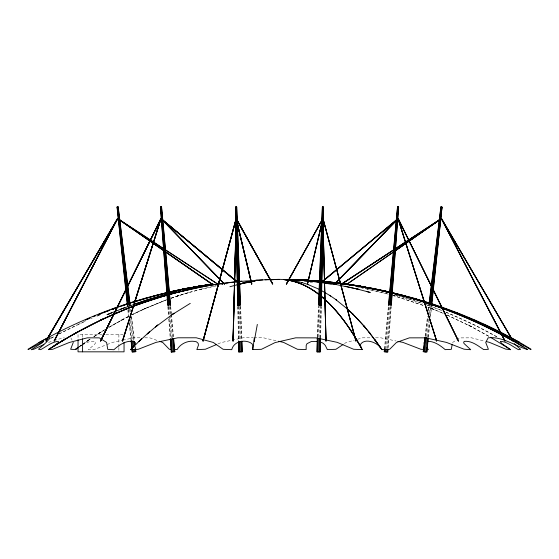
<?xml version="1.0" encoding="UTF-8"?>
<svg xmlns="http://www.w3.org/2000/svg" width="559" height="559" viewBox="0 0 559 559"><rect width="100%" height="100%" fill="white"/><g stroke="black" fill="none" stroke-linecap="round" stroke-linejoin="round"><path stroke-width="0.42" stroke-dasharray="2.79 2.1" d="M320.628 337.922L321.32 306.514M320.314 337.797L321.048 306.409M319.469 337.706L320.342 306.332M318.455 336.798L319.441 306.877M317.603 337.07L318.749 306.339M317.281 336.944L318.469 306.423M388.163 347.635L391.202 306.856M387.764 348.39L390.937 306.765M386.856 348.543L390.224 306.667M385.71 349.04L389.35 306.591M384.816 349.019L388.631 306.577M384.466 349.075L388.358 306.618M428.362 337.273L429.731 324.255M430.458 317.316L431.548 306.898M428.047 337.21L429.619 322.459M430.353 315.576L431.282 306.842M427.202 337.196L429.039 320.621M429.696 314.64L430.577 306.751M426.265 336.211L428.292 318.784M428.984 312.802L429.696 306.646M425.434 336.099L427.628 317.847M428.46 310.965L428.984 306.584M425.119 336.029L427.551 316.108M428.292 310.042L428.816 305.71M81.747 344.945L79.623 346.468L81.593 345.287M82.459 344.435L90.118 339.117L82.39 344.561M79.581 346.545L81.691 345.057M78.973 346.915L81.761 344.966M82.459 344.477L90.118 339.117M344.435 343.617L345.86 342.674L354.21 340.249M90.258 339.04L86.715 341.388L90.348 339.013M93.8 336.693L104.233 330.103M452.469 342.59L456.025 340.249M456.738 339.781L459.582 337.909L471.565 337.825L484.604 341.137M93.989 336.637L101.263 331.885L93.598 336.86M105.141 329.524L98.056 333.87L103.792 330.404M108.816 327.371L128.745 316.401M108.691 327.434L123.546 319.042L109.396 326.917M50.855 338.265L54.468 336.343M50.883 338.251L55.376 335.861M59.128 333.87L85.848 320.901M58.8 334.03L77.121 324.856M128.304 316.597L120.737 320.517L128.486 316.555M133.133 314.179L145.829 308.205L166.519 299.834M82.25 344.875C86.212 342.974 90.782 340.165 95.296 341.605L95.638 342.828L94.541 344.393L88.427 349.654L94.96 349.228L106.259 344.847M131.714 314.892L145.829 308.205L132.085 314.633M77.89 324.499L86.393 320.642M217.926 343.932L221.064 342.597L243.039 337.797L253.129 337.776M96.993 316.073L99.39 315.073M90.614 318.742L92.2 318.078M96.966 316.101L99.348 315.108M166.107 299.945L143.425 309.26L166.54 299.827M107.062 344.54L112.708 342.346L121.953 340.347M170.97 298.24L190.395 292.001L216.109 285.796M171.04 298.24L179.257 295.397L171.299 298.129M48.542 342.367L53.287 340.871M54.083 340.627L62.79 337.881L64.404 337.881M188.795 292.455L177.455 295.977L201.54 289.024L200.136 289.373L216.417 285.747M357.557 339.278L362.567 337.818L372.091 337.818M122.791 340.165L133.706 337.797L141.343 337.818M221.357 284.783L222.999 284.461L221.252 284.797M226.06 283.958L227.681 283.699M253.968 337.776L263.212 337.755L277.669 341.06M102.367 334.45L78.036 334.45L78.036 338.796M105.847 334.45L123.19 334.45M375.557 337.811L380.756 337.811L396.128 340.997M144.732 337.832L149.826 337.846L158.7 341.025M304.341 281.24L306.828 281.666M310.133 282.232L312.614 282.658M360.464 287.55L388.673 294.251L368.975 289.31M357.376 286.893L359.779 287.396M360.583 287.564L369.415 289.394L367.312 288.912M394.843 294.914L398.162 295.795M396.422 295.313L398.35 295.837M392.39 295.215L423.981 305.647L393.208 295.466M408.608 298.876L398.993 296.011L422.401 303.355M409.412 299.114L423.198 303.642M429.326 305.815L425.539 304.424L428.662 305.577M430.088 306.094L442.001 310.615L431.786 306.73M445.984 312.222L474.346 324.947L496.818 336.784M445.837 312.181C463.432 319.294 480.565 327.574 497.07 336.93M443.315 313.41L430.011 307.862L443.238 313.368M447.116 315.059L472.131 327.029L489.964 336.93M447.207 315.066L472.131 327.029L467.631 324.653L489.726 336.818M70.867 337.867L72.069 340.131M131.519 316.108L134.474 340.361M135.215 346.426L135.537 349.026M130.394 309.183L130.715 311.831M131.33 316.981L134.153 340.431M134.88 346.433L135.201 349.096M129.583 308.463L129.981 311.936M130.778 318.784L133.308 340.543M128.78 309.351L129.276 313.767M130.03 320.621L132.252 340.662M128.067 309.448L128.717 315.576M129.45 322.459L131.393 340.683M127.885 310.371L128.612 317.316M129.248 323.388L130.981 339.879M170.712 306.618L171.347 313.55M171.424 314.417L173.57 337.811M170.432 306.577L171.068 313.648M171.138 314.368L173.255 337.922M169.719 306.591L170.404 314.619M170.46 315.255L172.389 337.776M168.839 306.667L169.559 315.562M169.608 316.198L171.347 337.867M168.133 306.765L168.797 315.437M169.056 318.909L170.523 338.146M167.868 306.856L168.518 315.535M168.776 319.007L170.195 338.09M240.601 306.423L241.921 340.431M240.321 306.339L241.6 340.557M239.629 306.877L240.747 340.724M238.728 306.332L239.671 340.319M238.022 306.409L238.84 341.283M237.75 306.514L238.511 341.409M118.878 334.45L118.878 346.615M118.878 347.481L118.878 351.828M82.592 334.45L82.592 337.922M387.366 292.923L385.717 292.483L387.38 292.923M395.094 296.011L393.487 295.578L395.094 296.011M433.609 309.323L427.963 307.184L433.609 309.323"/><path stroke-width="0.84" d="M317.253 337.818L317.051 351.897L320.328 351.884L320.614 338.796M321.334 305.64L323.493 207.047L323.095 206.977L322.34 207.012L318.539 304.683M319.979 351.988L320.286 338.894M321.062 305.724L323.493 207.047M236.115 218.688L203.043 341.025L236.219 218.499L233.103 341.025L236.205 218.499L251.829 284.028L237.219 223.712M232.942 341.053L236.101 218.548L272.757 284.028L236.219 218.499L202.98 340.983M233.103 341.025L236.261 218.569M319.07 352.037L319.455 338.153M320.349 306.039L323.382 207.082M317.952 352.002L318.406 338.118M319.469 306.011L322.739 206.963M362.246 349.62C351.332 329.817 338.44 310.559 320.894 295.997C338.447 310.545 351.332 329.817 362.246 349.62L353.665 349.277L337.168 342.339L316.045 337.874L295.676 337.832L275.014 342.611L261.43 349.319L252.745 349.543L252.885 345.7L251.976 343.701C245.59 338.894 233.711 341.004 231.761 349.675L223.118 349.298L213.245 342.436L196.258 337.783L177.853 337.797L156.003 342.394L138.227 349.298L130.638 349.689L134.88 344.519L135.243 342.709L133.964 341.535C126.376 340.054 119.249 344.819 113.91 349.717L107.747 349.382L106.601 342.436L99.32 337.867L87.372 337.825L69.316 342.471L52.581 349.312L48.395 349.641C84.709 325.694 124.65 307.24 166.477 295.271C124.643 307.247 84.751 325.75 48.395 349.641L65.983 338.614L61.238 341.5L78.54 331.452L74.074 333.968L103.667 318.721L99.761 320.587L128.794 307.967L125.44 309.309L141.35 303.292L138.283 304.41L166.477 295.271M317.051 351.897L317.568 337.936M318.77 305.654L322.452 206.977M398.057 218.66L436.642 341.025L398.162 218.548L334.617 284.098L398.197 218.569L321.446 282.365M384.466 349.075L384.229 351.674L386.583 352.016L387.841 351.974L388.03 349.375M391.328 305.123L398.637 207.082L397.882 206.97L397.484 206.984L388.512 304.886M387.485 352.037L387.687 349.431M390.993 306.039L398.525 207.04M164.032 250.893L117.683 218.499L58.157 333.234M386.583 352.016L386.786 349.41M390.35 305.151L398.232 207.089L398.637 207.082M355.859 341.053L322.934 218.548L325.974 340.941M385.465 351.918L385.689 349.319M389.476 305.081L397.875 207.061L397.484 206.984M384.571 351.793L384.816 349.019M388.701 305.843L397.596 206.963M424.078 342.604L424.533 344.903M272.638 284.14L236.059 218.541M251.564 284.098L237.33 223.593M424.91 337.762L423.219 351.618L425.567 351.939L426.817 352.03L428.271 338.146M431.639 306.032L442.015 207.096L441.624 207.033L440.869 206.963L428.928 304.844M427.949 338.139L426.817 352.03M431.366 306.025L442.015 207.096M425.567 351.939L427.104 338.062M430.758 305.095L441.903 207.096M424.456 351.814L426.168 337.077M429.787 305.864L441.261 207.026L440.869 206.963M423.554 351.695L425.329 336.965M429.193 304.9L440.974 206.97M252.745 349.543L254.366 338.055L254.233 341.416L257.329 324.402M452.182 344.274L451.33 349.333L445.216 349.648C440.303 345.455 434.595 341.374 427.873 341.269M322.347 221.05L307.436 284.14L322.257 221.05M307.436 284.14L322.222 221.944M203.127 341.053L236.289 218.618M211.917 284.028L165.408 251.816M122.365 340.983L160.985 218.548L237.135 281.694M161.132 218.688L100.536 340.983L160.894 218.618L236.296 281.373M122.624 341.025L161.013 218.569L134.663 301.811M122.512 341.053L160.95 218.541L237.135 281.806M73.271 342.401L70.651 349.284L75.367 349.515L78.882 347.041M224.327 283.958L160.95 218.541L100.536 340.983M100.69 341.053L161.097 218.499L224.376 284.14M117.628 218.688L45.943 340.913L117.614 218.569L54.188 341.025L117.502 218.548L217.556 283.909M54.153 341.053L117.558 218.569M286.32 283.958L322.934 218.499L286.515 284.14M286.355 284.098L322.934 218.499L355.971 340.913M46.138 341.025L117.704 218.66M117.558 218.618L46.18 341.053M458.331 341.053L398.183 218.569M341.675 284.14L441.442 218.541L395.087 250.942L441.568 218.548L394.947 250.712M347.146 284.028L393.697 251.934M117.558 218.73L164.087 250.823M515.195 341.207L516.9 342.898L527.703 349.606C514.643 345.93 502.443 336.19 488.147 337.846L485.729 342.485L488.405 349.305L483.675 349.585C477.98 345.762 471.726 340.634 464.417 341.353L463.635 342.122L463.984 343.457L470.727 349.703L464.054 349.2L446.431 342.401L425.699 337.839L409.377 337.853L396.492 342.443L389.686 349.277L381.972 349.654C371.581 334.778 360.262 320.426 346.65 308.344L347.824 309.316L335.463 299.324L336.441 299.98L329.866 295.473L330.753 296.004L320.81 290.212M504.875 341.053L441.372 218.618L513.085 340.941M441.442 218.688L505.119 340.941M334.666 283.909L398.12 218.541L458.576 340.941M334.764 284.14L398.099 218.541L321.914 281.736M130.638 349.689L141.574 338.796L138.912 341.542L149.693 331.606L147.185 334.002L157.806 324.961L155.451 327.036L174.038 313.208L171.997 314.724L190.27 303.362M321.439 282.477L398.183 218.618M53.419 346.342L57.794 342.974L58.527 341.926L58.297 341.346C51.721 341.828 46.299 346.692 40.66 349.654L38.522 349.256L46.138 342.471L50.275 337.888L48.004 337.867L38.969 342.541L27.95 349.305L28.271 349.578L43.672 341.304L42.47 342.653L31.206 349.731L33.687 349.298L43.847 344.561M78.372 347.349L75.367 349.515L78.204 347.481M394.982 250.823L441.442 218.541L504.994 341.025M347.202 284.098L393.662 251.816M343.009 344.568L335.896 349.298L327.336 349.599L325.282 345.399L323.312 343.359L321.257 342.346M341.528 283.958L394.039 249.58M395.465 248.622L441.358 218.499L513.001 340.983L441.561 218.569L395.506 248.692M341.619 284.098L394.088 249.649M161.083 218.688L237.603 282.435M38.969 342.541C67.227 326.715 96.98 313.522 127.801 303.558M85.199 320.181L87.574 319.133M86.317 319.615L90.013 318.05M216.361 344.596L205.398 349.249L196.852 349.606L198.473 345.085L198.138 343.324L196.516 341.835C189.27 339.76 180.955 343.03 177.098 349.571L174.506 349.473M86.519 319.559L88.937 318.567M98.601 314.584L101.011 313.592L98.684 314.514M111.646 312.823L107.014 314.703L124.566 307.729M93.129 316.771L95.505 315.807M98.838 314.368L103.464 312.565M237.729 305.64L235.57 207.047L235.968 206.977L236.73 207.012L240.531 304.683M238.511 341.409L238.742 351.884L239.084 351.751M238.742 351.884L242.361 351.772L241.956 341.304M235.57 207.047L236.73 207.012M102.779 312.893L109.857 310.224M112.212 309.337L116.936 307.555L112.163 309.323M104.233 312.264L109.788 310.203M120.29 309.316L146.828 299.98L167.497 294.034L146.828 299.98L133.559 304.41M116.908 307.548L112.024 309.288L116.02 307.911M167.742 305.123L160.433 207.082L161.188 206.97L161.586 206.984L170.551 304.886M170.257 338.964L171.229 351.974L171.564 351.856M171.229 351.974L174.841 351.674L173.646 338.677M120.017 306.542L127.207 304.075M117.718 307.261L120.101 306.458M121.687 305.92L127.235 304.047M129.381 303.041L145.885 298.003L166.771 292.63M125.985 304.389L127.473 303.907M129.234 303.376L144.69 298.583L166.603 292.832L153.9 295.99L166.47 292.888L160.636 294.293M131.204 302.705L159.804 294.495M167.176 295.124L163.962 296.004L167.316 295.096M168.783 294.684C191.297 288.311 214.39 283.993 237.659 281.617M229.903 286.732L237.309 284.72M173.367 292.483L169.223 293.58L176.218 291.798M186.406 288.486L169.964 292.015L185.141 288.717L199.71 286.068L181.822 289.38L212.113 284.147L195.776 286.718L213.014 284.028M170.488 292.182L172.151 291.77M189.648 289.387L176.805 292.476L204.161 286.404L202.491 286.725L216.724 284.265L215.327 284.482L237.575 281.631M169.272 292.029L181.696 289.345M169.377 292.119L171.655 291.595M175.645 291.015L179.712 290.114M239.825 284.119L247.071 282.526L239.79 284.133M178.328 290.435L185.078 288.954L183.666 289.255M169.503 292.112L185.141 288.717M175.4 291.043L177.014 290.694M181.046 289.828L185.078 288.954M175.477 291.029L179.642 290.128M195.671 286.69L212.713 284.007L185.979 288.444L172.619 291.232M131.072 340.745L132.252 352.03L135.851 351.618L135.537 349.026M127.431 306.032L117.055 207.096L117.446 207.033L118.201 206.963L130.142 304.844M185.909 288.793L187.579 288.479L185.916 288.793M190.919 287.843L189.249 288.164L196.88 286.725M192.582 287.529L196.761 286.732M186.301 288.696L203.783 285.565M188.802 288.227L199.619 286.215M185.979 288.444L189.494 287.808M254.715 281.247L246.449 282.658L255.19 281.17M384.229 351.674L385.486 351.639M201.995 285.859L203.707 285.586M205.419 285.314L210.554 284.489M201.939 285.873L203.63 285.607M205.314 285.335L211.218 284.398M205.426 285.307L212.937 284.133M160.433 207.082L161.586 206.984M117.055 207.096L118.201 206.963M241.851 281.163L239.287 281.443L266.692 279.633M272.387 279.793C288.647 277.495 306.605 284.196 319.594 294.991C309.393 286.879 297.178 280.786 284.056 279.626C297.185 280.779 309.4 286.893 319.608 295.005M276.998 279.619L279.535 279.43L266.363 279.612M134.6 351.709L135.851 351.618M257.252 280.206L255.575 280.352L262.618 279.926M265.092 279.793L279.535 279.43L270.332 279.633M173.576 351.639L174.841 351.674M269.277 279.626L279.535 279.43L265.574 279.633M132.252 352.03L131.393 340.683M423.219 351.618L425.581 351.835M323.095 207.096L322.34 207.012M171.04 349.347L169.314 349.284L162.739 342.471L159.511 341.311M292.874 279.612L307.478 280.227L292.364 279.612M292.623 279.605L307.457 280.234M291.84 279.612L306.835 280.227M291.917 279.612L295.795 279.793M296.997 279.849L306.87 280.373M424.211 349.438L420.864 349.277L402.962 342.408L397.84 341.346M426.72 349.564L428.39 349.641L426.859 347.852M306.004 280.157L319.762 281.121M301.399 280.178L290.47 279.619L302.216 280.234L301.399 280.178L319.874 282.043M305.046 280.178L315.185 280.918L306.08 280.234M289.862 279.619L311.398 281.247M306.591 280.206L305.906 280.164L319.448 281.114M285.223 279.633L296.312 281.184L302.3 282.658L301.909 282.554L307.988 284.482L307.499 284.328L319.371 289.387M306.22 280.157L319.559 281.065L305.829 280.15M307.108 280.234L319.252 281.107M307.15 280.325L305.507 280.199L307.24 280.332M308.785 280.443L314.521 280.87M317.805 281.114L318.497 281.17L316.841 281.044L319.357 281.24M308.973 280.457L315.031 280.911M316.764 281.037L318.497 281.17M308.582 280.499L313.809 280.897M304.613 280.199L306.926 280.366M308.638 280.506L313.774 280.904M316.373 281.114L319.762 281.436L317.156 281.156L318.05 281.24M397.875 207.061L398.232 207.089M300.197 280.185L319.133 282.246M317.065 341.402L311.237 341.556L306.982 343.701L306.185 345.504L306.143 349.564L297.486 349.305L283.623 342.422L278.522 341.256M322.005 281.296L335.386 282.658M321.299 281.254L349.347 284.482L363.371 286.69M321.663 281.282L333.457 282.442M321.572 281.324L349.347 284.482L346.245 283.993L359.591 286.012L389.609 291.987M330.949 282.148L343.806 283.679M323.696 281.708L326.253 281.974M331.487 282.526L328.888 282.253M323.5 281.687L326.819 282.043M329.307 282.309L331.801 282.575M316.673 281.107L319.664 281.429M323.004 281.785L325.513 282.057M441.261 207.026L441.617 207.068M334.68 282.658L332.759 282.428M514.147 343.603L520.625 349.319L518.452 349.682C512.757 346.692 507.195 341.626 500.529 341.374L500.452 341.926L502.38 343.974L510.646 349.682L505.539 349.082L489.495 342.381L486.232 341.549M312.334 281.121L319.063 281.939M321.586 282.239L334.205 284.147L358.92 289.38L345.141 286.243M321.551 282.246L324.898 282.658M332.479 282.337L363.308 286.725L332.284 282.372M390.294 292.609L359.367 286.208L321.746 281.331L346.063 284.126L359.367 286.208L389.833 292.469M343.317 284.119L344.47 284.272M346.245 283.993L356.656 285.565M346.936 284.14L373.901 288.71L377.269 289.387L359.584 286.096L389.693 292.119M323.27 282.442L336.238 284.482M347.174 284.293L372.671 288.675L390.231 292.581M348.474 284.482L374.23 289.003L387.757 291.973M321.711 282.609L331.187 284.189M325.96 341.025L322.969 218.548L356.027 341.025M369.513 287.801L372.93 288.409M359.584 286.096L389.581 292.112M377.346 289.338L386.276 291.197M372.923 288.528L389.909 292.203M392.111 292.581L412.961 297.94L429.438 302.957M386.269 291.351L389.602 292.154M391.943 292.72L405.198 295.997L392.236 292.79M392.439 292.818L414.345 298.569L419.159 299.973L399.608 294.565L429.34 303.174M391.796 292.972L414.82 299.177L429.934 303.984L412.591 298.492L392.285 293.091M387.38 291.588L389.812 292.189M391.985 293.035L414.82 299.177L428.348 303.432M367.004 291.602L370.261 292.469L356.069 288.724M399.28 294.81L414.82 299.177M414.345 298.569L429.039 303.132M431.492 303.893L433.12 304.403L431.611 303.907M431.793 303.733C466.416 315.15 500.053 330.006 531.05 349.263L530.861 349.62L519.681 343.198A10.341 0.776 30 0 0 515.202 341.207M429.41 303.223L427.824 302.685L429.431 303.237M431.373 304.466L439.199 307.136M431.527 304.543C460.092 314.165 487.707 326.596 513.917 341.472M431.192 304.396C463.194 315.227 494.009 329.496 523.042 346.755M510.912 337.79L519.695 342.311M508.704 337.049C484.052 323.913 458.331 312.747 431.786 304.026L461.049 314.689L454.781 312.236L475.01 320.573L468.267 317.701L488.971 326.987L481.746 323.647L502.939 333.947L495.225 330.083L516.9 341.479M490.46 337.252L510.646 349.682M217.5 284.028L117.656 218.541L211.952 283.958M165.373 251.885L211.868 284.098M320.901 296.039C337.79 309.993 350.311 328.399 360.974 347.342L360.38 344.582C364.482 337.895 376.144 342.031 380.204 347.265M346.65 308.344L353.519 314.703L352.24 313.55L364.901 327.015L363.427 325.436L370.589 333.975L369.017 332.158L381.972 349.654L374.614 339.425L376.277 341.514M436.642 341.025L397.966 218.618M161.09 218.499L224.501 284.028M236.702 219.303L270.626 280.15M398.057 218.569L458.45 341.025M236.813 221.05L251.718 284.14M134.691 342.094L134.901 343.827M118.089 206.97L129.981 305.766M134.258 341.297L134.677 344.763M135.201 349.096L135.509 351.695M117.809 207.026L129.283 305.864M133.405 341.409L134.013 346.615M134.314 349.214L134.614 351.814M117.446 207.033L128.311 305.095M132.35 341.528L133.021 347.6M133.217 349.34L133.503 351.939M117.159 207.075L127.704 306.025M161.474 206.963L170.369 305.843M173.332 338.789L174.499 351.793M161.195 207.061L169.594 305.081M172.417 338.041L173.604 351.918M160.838 207.089L168.79 306.018M171.438 338.999L172.486 352.016M160.538 207.04L168.077 306.039M170.579 338.852L171.585 352.037M236.618 207.054L240.293 305.654M241.628 341.43L242.019 351.897M236.331 207.089L239.601 306.011M240.775 341.591L241.118 352.002M235.975 207.096L238.721 306.039M239.713 341.619L240 352.037M322.878 218.548L326.037 341.053M235.681 207.082L238.001 305.724M238.847 341.514L239.091 351.988M124.049 342.269L124.049 351.828L78.036 351.828L78.036 339.662M82.592 338.796L82.592 351.828M179.041 291.903L168.986 294.635L179.041 291.903M173.108 291.295L169.782 292.091L173.108 291.295M200.283 286.138L198.571 286.411L200.255 286.138M243.773 282.498L242.732 282.658L251.927 281.247L243.773 282.498M324.884 282.002L323.165 281.813L324.898 282.002"/></g></svg>
